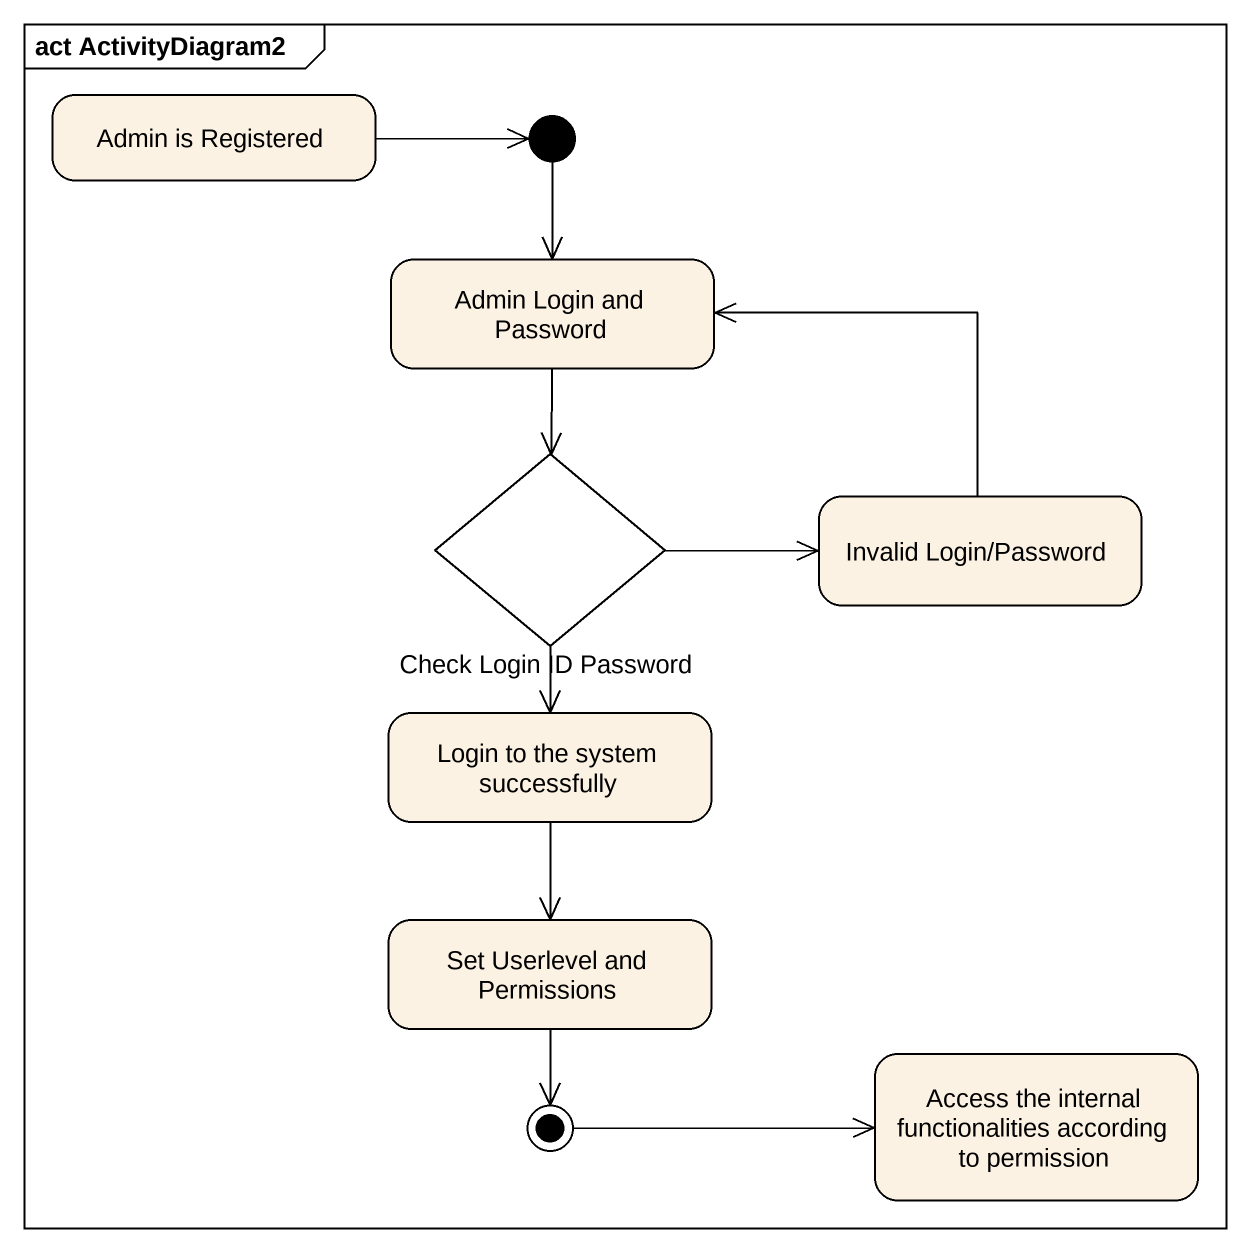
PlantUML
@startuml
mainframe act ActivityDiagram2
hide empty description
state "Admin is Registered" as Admin_is_Registered
state initial1 <<start>>
state "Admin Login and Password" as Admin_Login_and_Password
state "Check Login ID Password" as Check_Login_ID_Password <<choice>>
state "Invalid Login/Password" as Invalid_Login_Password
state "Login to the system successfully" as Login_to_the_system
state "Set Userlevel and Permissions" as Set_Userlevel_and
state "Access the internal functionalities according to permission" as Access_the_internal
state final1 <<end>>
Admin_is_Registered -right-> initial1
initial1 --> Admin_Login_and_Password
Admin_Login_and_Password --> Check_Login_ID_Password
Check_Login_ID_Password -right-> Invalid_Login_Password
Check_Login_ID_Password --> Login_to_the_system
Invalid_Login_Password -left-> Admin_Login_and_Password
Login_to_the_system --> Set_Userlevel_and
Set_Userlevel_and --> final1
final1 -right-> Access_the_internal
@enduml
